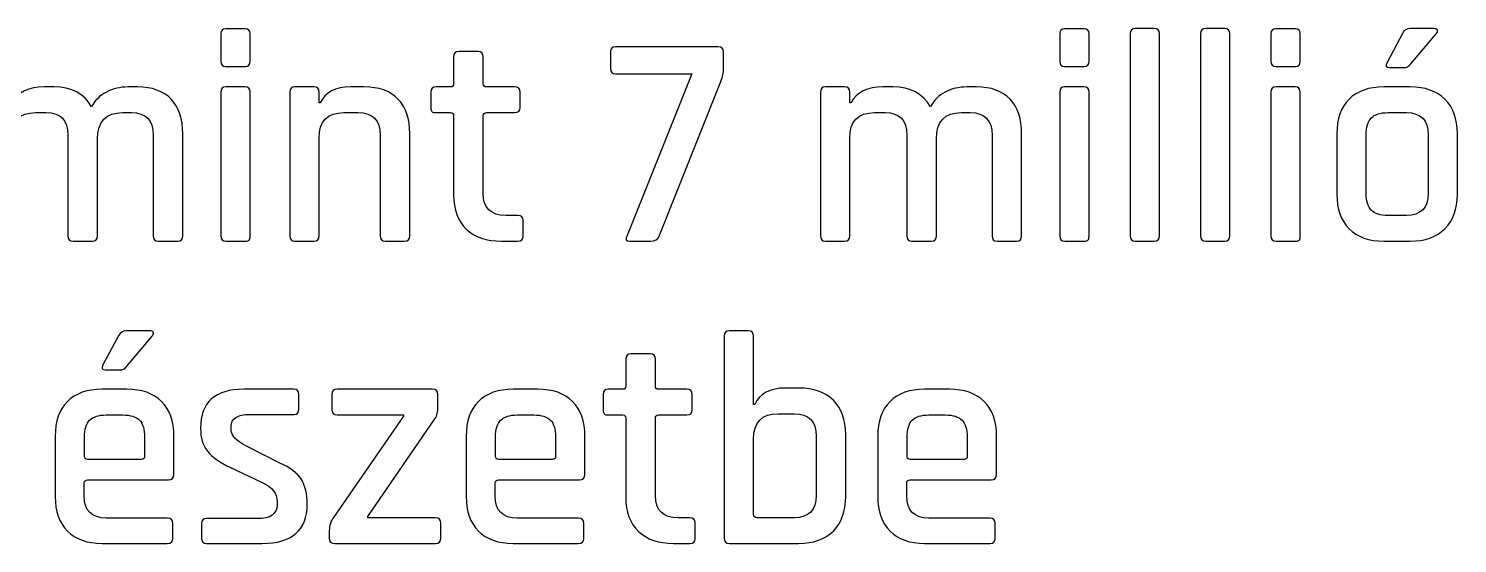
# Model space of a CAD drawing. Extents: x 5 to 177, y 88 to 167.
# Drawn here: x 155.71 to 177.39, y 113.15 to 120.96 of the extents above; entities that cross this region are included whole.
import ezdxf

# ---------------------------------------------------------------- set-up
doc = ezdxf.new("R2010")
doc.units = 0
doc.layers.add('Layer_1', color=7, linetype='CONTINUOUS')

msp = doc.modelspace()

# ---------------------------------------------------------------- linework, layer by layer
at = {"layer": 'Layer_1', "color": 7}
for points in [[(158.625424, 120.880102), (158.625424, 120.462834)], [(158.996944, 120.953415), (158.699287, 120.953415), (158.699287, 120.953415)], [(159.070257, 120.462834), (159.070257, 120.880102)], [(171.355743, 120.880102), (171.355743, 120.462834)], [(171.727261, 120.953415), (171.429604, 120.953415), (171.429604, 120.953415)], [(171.800574, 120.462834), (171.800574, 120.880102)], [(172.424547, 120.880102), (172.424547, 117.812039)], [(172.791659, 120.958376), (172.502822, 120.958376), (172.502822, 120.958376)], [(172.86938, 117.812039), (172.86938, 120.880102)], [(173.493354, 120.880102), (173.493354, 117.812039)], [(173.860466, 120.958376), (173.571628, 120.958376), (173.571628, 120.958376)], [(173.938187, 117.812039), (173.938187, 120.880102)], [(174.56216, 120.880102), (174.56216, 120.462834)], [(174.933681, 120.953415), (174.635473, 120.953415), (174.635473, 120.953415)], [(175.006993, 120.462834), (175.006993, 120.880102)], [(176.557009, 120.885064), (176.323295, 120.444644)], [(177.034362, 120.958376), (176.676073, 120.958376), (176.676073, 120.958376)], [(176.685442, 120.421491), (177.070743, 120.880102)], [(162.52858, 120.609457), (162.239743, 120.609457), (162.239743, 120.609457)], [(164.536659, 120.605048), (164.536659, 120.352589)], [(166.169357, 120.682769), (164.614931, 120.682769), (164.614931, 120.682769)], [(166.25204, 120.320619), (166.25204, 120.605048)], [(158.699287, 120.385112), (158.996944, 120.385112)], [(162.157063, 120.531735), (162.157063, 120.118875)], [(162.606301, 120.118875), (162.606301, 120.531735)], [(171.429604, 120.385112), (171.727261, 120.385112)], [(174.635473, 120.385112), (174.933681, 120.385112)], [(176.360226, 120.36637), (176.575201, 120.36637)], [(164.614931, 120.27046), (165.770828, 120.27046), (164.789115, 117.821409)], [(156.094797, 120.073124), (155.942659, 120.073124)], [(157.360386, 120.073124), (157.213763, 120.073124)], [(158.625424, 119.995403), (158.625424, 117.812039)], [(158.992536, 120.073124), (158.699287, 120.073124), (158.699287, 120.073124)], [(159.070257, 117.812039), (159.070257, 119.995403)], [(159.671631, 119.994853), (159.671631, 117.812039)], [(160.038742, 120.073124), (159.749355, 120.073124), (159.749355, 120.073124)], [(160.134653, 119.830038), (160.116464, 119.830038), (160.116464, 119.994853)], [(160.799419, 120.073124), (160.598225, 120.073124)], [(161.813105, 119.994853), (161.813105, 119.756728)], [(162.111312, 120.073124), (161.890826, 120.073124)], [(163.083105, 120.073124), (162.657014, 120.073124)], [(163.165784, 119.756728), (163.165784, 119.994853)], [(165.275285, 117.807631), (166.20188, 120.128245)], [(167.724336, 119.994853), (167.724336, 117.812039)], [(168.090895, 120.073124), (167.802058, 120.073124), (167.802058, 120.073124)], [(168.186806, 119.830038), (168.169167, 119.830038), (168.169167, 119.994853)], [(168.824563, 120.073124), (168.672978, 120.073124)], [(170.090702, 120.073124), (169.944079, 120.073124)], [(171.355743, 119.995403), (171.355743, 117.812039)], [(171.722852, 120.073124), (171.429604, 120.073124), (171.429604, 120.073124)], [(171.800574, 117.812039), (171.800574, 119.995403)], [(174.56216, 119.995403), (174.56216, 117.812039)], [(174.928719, 120.073124), (174.635473, 120.073124), (174.635473, 120.073124)], [(175.006993, 117.812039), (175.006993, 119.995403)], [(176.676073, 120.073124), (176.272582, 120.073124), (176.272582, 120.073124)], [(155.814779, 119.683415), (155.975183, 119.683415)], [(157.135491, 119.683415), (157.268333, 119.683415)], [(160.492392, 119.683415), (160.707917, 119.683415)], [(161.890826, 119.683415), (162.111312, 119.683415)], [(162.157063, 119.637114), (162.157063, 118.436015)], [(162.606301, 118.458616), (162.606301, 119.637114)], [(162.657014, 119.683415), (163.083105, 119.683415)], [(168.545095, 119.683415), (168.705499, 119.683415)], [(169.865257, 119.683415), (169.99865, 119.683415)], [(176.337076, 119.683415), (176.616541, 119.683415)], [(176.337076, 119.683415), (176.337076, 119.683415)], [(156.30536, 119.343868), (156.30536, 117.812039)], [(156.754601, 117.812039), (156.754601, 119.284336)], [(157.598511, 119.343868), (157.598511, 117.812039)], [(158.047752, 117.812039), (158.047752, 119.362057)], [(160.116464, 117.812039), (160.116464, 119.293706)], [(161.043056, 119.343868), (161.043056, 117.812039)], [(161.492297, 117.812039), (161.492297, 119.362057)], [(168.169167, 117.812039), (168.169167, 119.293706)], [(169.035676, 119.343868), (169.035676, 117.812039)], [(169.484918, 117.812039), (169.484918, 119.284336)], [(170.328827, 119.343868), (170.328827, 117.812039)], [(170.778068, 117.812039), (170.778068, 119.362057)], [(175.562065, 119.362057), (175.562065, 118.444835)], [(176.006895, 118.458616), (176.006895, 119.348276)], [(176.947271, 119.348276), (176.947271, 118.458616)], [(177.391548, 118.444835), (177.391548, 119.362057)], [(163.129406, 118.124027), (162.95026, 118.124027)], [(163.211535, 117.807631), (163.211535, 118.045756)], [(176.616541, 118.124027), (176.337076, 118.124027)], [(156.383081, 117.734318), (156.672469, 117.734318)], [(157.676232, 117.734318), (157.970031, 117.734318)], [(158.704249, 117.734318), (158.996944, 117.734318)], [(159.749355, 117.734318), (160.038742, 117.734318)], [(161.120226, 117.734318), (161.409614, 117.734318)], [(162.881908, 117.734318), (163.129406, 117.734318)], [(164.831008, 117.734318), (165.146855, 117.734318)], [(167.802058, 117.734318), (168.090895, 117.734318)], [(169.113398, 117.734318), (169.402785, 117.734318)], [(170.406548, 117.734318), (170.700347, 117.734318)], [(171.434015, 117.734318), (171.727261, 117.734318)], [(172.502822, 117.734318), (172.791659, 117.734318)], [(173.571628, 117.734318), (173.860466, 117.734318)], [(174.640435, 117.734318), (174.933681, 117.734318)], [(176.272582, 117.734318), (176.676073, 117.734318)], [(157.074306, 116.298952), (156.83563, 115.858533)], [(157.546698, 116.372265), (157.193369, 116.372265), (157.193369, 116.372265)], [(157.198328, 115.83538), (157.583076, 116.293991)], [(166.26527, 116.293991), (166.26527, 113.225928)], [(166.632379, 116.372265), (166.342991, 116.372265), (166.342991, 116.372265)], [(166.72829, 115.257708), (166.709547, 115.257708), (166.709547, 116.293991)], [(165.141893, 116.023345), (164.852505, 116.023345), (164.852505, 116.023345)], [(164.769823, 115.945624), (164.769823, 115.532764)], [(165.219614, 115.532764), (165.219614, 115.945624)], [(156.872562, 115.780259), (157.088086, 115.780259)], [(157.198328, 115.487013), (156.821849, 115.487013), (156.821849, 115.487013)], [(159.73447, 115.487013), (158.97269, 115.487013), (158.97269, 115.487013)], [(159.807783, 115.184395), (159.807783, 115.408742)], [(160.307734, 115.409292), (160.307734, 115.179986)], [(161.839563, 115.487013), (160.390417, 115.487013), (160.390417, 115.487013)], [(161.917284, 115.198176), (161.917284, 115.409292)], [(163.435329, 115.487013), (163.059401, 115.487013), (163.059401, 115.487013)], [(164.425864, 115.408742), (164.425864, 115.170617)], [(164.724072, 115.487013), (164.504136, 115.487013)], [(165.696415, 115.487013), (165.269774, 115.487013)], [(165.779097, 115.170617), (165.779097, 115.408742)], [(167.393056, 115.505202), (167.191862, 115.505202)], [(169.68115, 115.487013), (169.305221, 115.487013), (169.305221, 115.487013)], [(156.88634, 115.097304), (157.138246, 115.097304)], [(156.88634, 115.097304), (156.88634, 115.097304)], [(158.780316, 114.881779), (158.780316, 114.931939)], [(159.064743, 115.106123), (159.73447, 115.106123)], [(160.390417, 115.097304), (161.39473, 115.097304), (161.39473, 115.079115), (160.335296, 113.542324)], [(161.880352, 113.537916), (160.857847, 113.537916), (160.857847, 113.556105), (161.862714, 115.023991)], [(163.123894, 115.097304), (163.375797, 115.097304)], [(163.123894, 115.097304), (163.123894, 115.097304)], [(164.504136, 115.097304), (164.724072, 115.097304)], [(164.769823, 115.051002), (164.769823, 113.849904)], [(165.219614, 113.872505), (165.219614, 115.051002)], [(165.269774, 115.097304), (165.696415, 115.097304)], [(167.086029, 115.115493), (167.329115, 115.115493)], [(167.086029, 115.115493), (167.086029, 115.115493)], [(169.369715, 115.097304), (169.621618, 115.097304)], [(169.369715, 115.097304), (169.369715, 115.097304)], [(156.111332, 114.775946), (156.111332, 113.858724)], [(156.556162, 114.468919), (156.556162, 114.762165)], [(157.468423, 114.762165), (157.468423, 114.468919)], [(157.913807, 114.193862), (157.913807, 114.775946)], [(162.348884, 114.775946), (162.348884, 113.858724)], [(162.793714, 114.468919), (162.793714, 114.762165)], [(163.705977, 114.762165), (163.705977, 114.468919)], [(164.150808, 114.193312), (164.150808, 114.775946)], [(166.709547, 113.588075), (166.709547, 114.730195)], [(167.659293, 114.775946), (167.659293, 113.877463)], [(168.108534, 113.858724), (168.108534, 114.799097)], [(168.594704, 114.775946), (168.594704, 113.858724)], [(169.039534, 114.468919), (169.039534, 114.762165)], [(169.952348, 114.762165), (169.952348, 114.468919)], [(170.397178, 114.193312), (170.397178, 114.775946)], [(159.518945, 114.368047), (159.014033, 114.624912)], [(157.422675, 114.423168), (156.601914, 114.423168)], [(158.762127, 114.303554), (159.262078, 114.065429)], [(163.660226, 114.422618), (162.839465, 114.422618)], [(169.906047, 114.422618), (169.085285, 114.422618)], [(156.551201, 113.868093), (156.551201, 114.065429)], [(156.601914, 114.11118), (157.831124, 114.11118)], [(162.788755, 113.868093), (162.788755, 114.065429)], [(162.839465, 114.11118), (164.068675, 114.11118)], [(169.034576, 113.868093), (169.034576, 114.065429)], [(169.085285, 114.11118), (170.314496, 114.11118)], [(159.477603, 113.785411), (159.477603, 113.73029)], [(157.812382, 113.533508), (156.88634, 113.533508)], [(157.895064, 113.221519), (157.895064, 113.450825)], [(158.331075, 113.450825), (158.331075, 113.225928)], [(159.179395, 113.524135), (158.408799, 113.524135)], [(161.963585, 113.225928), (161.963585, 113.455233)], [(164.049936, 113.532954), (163.123894, 113.532954)], [(164.132618, 113.221519), (164.132618, 113.450825)], [(165.742716, 113.537916), (165.563573, 113.537916)], [(165.824848, 113.221519), (165.824848, 113.459644)], [(167.329115, 113.537916), (166.76026, 113.537916)], [(170.296307, 113.532954), (169.369715, 113.532954)], [(170.378436, 113.221519), (170.378436, 113.450825)], [(160.270802, 113.345542), (160.270802, 113.225928)], [(156.821849, 113.148207), (157.812382, 113.148207)], [(158.408799, 113.148207), (159.252708, 113.148207)], [(160.353485, 113.148207), (161.880352, 113.148207)], [(163.059401, 113.148207), (164.049936, 113.148207)], [(165.495221, 113.148207), (165.742716, 113.148207)], [(166.342991, 113.148207), (167.393056, 113.148207)], [(169.305221, 113.148207), (170.296307, 113.148207)]]:
    msp.add_lwpolyline(points, dxfattribs=at)
for points in [[(158.699287, 120.953415), (158.650251, 120.953415), (158.625424, 120.928788), (158.625424, 120.880102)], [(159.070257, 120.880102), (159.070257, 120.928788), (159.045628, 120.953415), (158.996944, 120.953415)], [(171.429604, 120.953415), (171.380568, 120.953415), (171.355743, 120.928788), (171.355743, 120.880102)], [(171.800574, 120.880102), (171.800574, 120.928788), (171.775944, 120.953415), (171.727261, 120.953415)], [(172.502822, 120.958376), (172.45061, 120.958376), (172.424547, 120.93196), (172.424547, 120.880102)], [(172.86938, 120.880102), (172.86938, 120.93196), (172.843517, 120.958376), (172.791659, 120.958376)], [(173.571628, 120.958376), (173.519417, 120.958376), (173.493354, 120.93196), (173.493354, 120.880102)], [(173.938187, 120.880102), (173.938187, 120.93196), (173.912324, 120.958376), (173.860466, 120.958376)], [(174.635473, 120.953415), (174.586437, 120.953415), (174.56216, 120.928788), (174.56216, 120.880102)], [(175.006993, 120.880102), (175.006993, 120.928788), (174.982364, 120.953415), (174.933681, 120.953415)], [(176.676073, 120.958376), (176.624214, 120.958376), (176.584525, 120.933747), (176.557009, 120.885064)], [(177.086728, 120.93743), (177.07932, 120.951188), (177.061879, 120.958376), (177.034362, 120.958376)], [(177.070743, 120.880102), (177.089088, 120.904444), (177.09449, 120.923672), (177.086728, 120.93743)], [(162.239743, 120.609457), (162.184709, 120.609457), (162.157063, 120.583594), (162.157063, 120.531735)], [(162.606301, 120.531735), (162.606301, 120.583594), (162.580439, 120.609457), (162.52858, 120.609457)], [(164.614931, 120.682769), (164.563072, 120.682769), (164.536659, 120.656907), (164.536659, 120.605048)], [(166.25204, 120.605048), (166.25204, 120.656907), (166.22439, 120.682769), (166.169357, 120.682769)], [(158.625424, 120.462834), (158.625424, 120.410623), (158.650251, 120.385112), (158.699287, 120.385112)], [(158.996944, 120.385112), (159.045628, 120.385112), (159.070257, 120.410623), (159.070257, 120.462834)], [(164.536659, 120.352589), (164.536659, 120.297556), (164.563072, 120.27046), (164.614931, 120.27046)], [(171.355743, 120.462834), (171.355743, 120.410623), (171.380568, 120.385112), (171.429604, 120.385112)], [(171.727261, 120.385112), (171.775944, 120.385112), (171.800574, 120.410623), (171.800574, 120.462834)], [(174.56216, 120.462834), (174.56216, 120.410623), (174.586437, 120.385112), (174.635473, 120.385112)], [(174.933681, 120.385112), (174.982364, 120.385112), (175.006993, 120.410623), (175.006993, 120.462834)], [(176.323295, 120.444644), (176.295778, 120.392433), (176.308015, 120.36637), (176.360226, 120.36637)], [(176.575201, 120.36637), (176.61824, 120.36637), (176.654751, 120.384802), (176.685442, 120.421491)], [(166.20188, 120.128245), (166.235394, 120.20762), (166.25204, 120.271583), (166.25204, 120.320619)], [(155.942659, 120.073124), (155.707357, 120.073124), (155.545036, 119.991963), (155.456489, 119.830038)], [(156.663099, 119.770506), (156.55021, 119.972295), (156.360791, 120.073124), (156.094797, 120.073124)], [(156.887994, 119.994853), (156.787099, 119.942994), (156.712135, 119.868225), (156.663099, 119.770506)], [(157.213763, 120.073124), (157.097346, 120.073124), (156.988535, 120.046711), (156.887994, 119.994853)], [(157.871363, 119.887366), (157.753535, 120.011191), (157.583341, 120.073124), (157.360386, 120.073124)], [(158.699287, 120.073124), (158.650251, 120.073124), (158.625424, 120.047261), (158.625424, 119.995403)], [(159.070257, 119.995403), (159.070257, 120.047261), (159.044394, 120.073124), (158.992536, 120.073124)], [(159.749355, 120.073124), (159.697143, 120.073124), (159.671631, 120.046711), (159.671631, 119.994853)], [(160.116464, 119.994853), (160.116464, 120.046711), (160.090248, 120.073124), (160.038742, 120.073124)], [(160.598225, 120.073124), (160.36257, 120.073124), (160.208031, 119.991963), (160.134653, 119.830038)], [(161.313151, 119.88957), (161.193912, 120.011984), (161.022727, 120.073124), (160.799419, 120.073124)], [(161.890826, 120.073124), (161.838967, 120.073124), (161.813105, 120.046711), (161.813105, 119.994853)], [(162.157063, 120.118875), (162.157063, 120.088184), (162.142003, 120.073124), (162.111312, 120.073124)], [(162.657014, 120.073124), (162.6235, 120.073124), (162.606301, 120.088184), (162.606301, 120.118875)], [(163.165784, 119.994853), (163.165784, 120.046711), (163.138138, 120.073124), (163.083105, 120.073124)], [(167.802058, 120.073124), (167.749847, 120.073124), (167.724336, 120.046711), (167.724336, 119.994853)], [(168.169167, 119.994853), (168.169167, 120.046711), (168.142401, 120.073124), (168.090895, 120.073124)], [(168.672978, 120.073124), (168.437676, 120.073124), (168.275353, 119.991963), (168.186806, 119.830038)], [(169.393416, 119.770506), (169.280527, 119.972295), (169.090557, 120.073124), (168.824563, 120.073124)], [(169.618313, 119.994853), (169.517418, 119.942994), (169.442452, 119.868225), (169.393416, 119.770506)], [(169.944079, 120.073124), (169.827662, 120.073124), (169.718855, 120.046711), (169.618313, 119.994853)], [(170.60168, 119.887366), (170.483852, 120.011191), (170.313658, 120.073124), (170.090702, 120.073124)], [(171.429604, 120.073124), (171.380568, 120.073124), (171.355743, 120.047261), (171.355743, 119.995403)], [(171.800574, 119.995403), (171.800574, 120.047261), (171.774711, 120.073124), (171.722852, 120.073124)], [(174.635473, 120.073124), (174.586437, 120.073124), (174.56216, 120.047261), (174.56216, 119.995403)], [(175.006993, 119.995403), (175.006993, 120.047261), (174.980577, 120.073124), (174.928719, 120.073124)], [(176.272582, 120.073124), (176.046452, 120.073124), (175.871652, 120.011191), (175.747827, 119.887366)], [(177.201381, 119.887366), (177.074381, 120.011191), (176.899381, 120.073124), (176.676073, 120.073124)], [(158.047752, 119.362057), (158.047752, 119.588187), (157.988838, 119.763188), (157.871363, 119.887366)], [(161.492297, 119.362057), (161.492297, 119.591362), (161.43239, 119.767156), (161.313151, 119.88957)], [(161.813105, 119.756728), (161.813105, 119.729211), (161.818153, 119.709786), (161.82909, 119.69885)], [(161.82909, 119.69885), (161.839673, 119.688266), (161.860487, 119.683415), (161.890826, 119.683415)], [(163.083105, 119.683415), (163.138138, 119.683415), (163.165784, 119.707692), (163.165784, 119.756728)], [(170.778068, 119.362057), (170.778068, 119.588187), (170.719155, 119.763188), (170.60168, 119.887366)], [(175.747827, 119.887366), (175.624002, 119.763541), (175.562065, 119.588187), (175.562065, 119.362057)], [(177.391548, 119.362057), (177.391548, 119.588187), (177.328381, 119.763541), (177.201381, 119.887366)], [(155.43885, 119.293706), (155.43885, 119.553703), (155.563954, 119.683415), (155.814779, 119.683415)], [(155.975183, 119.683415), (156.195316, 119.683415), (156.30536, 119.569998), (156.30536, 119.343868)], [(156.754601, 119.284336), (156.754601, 119.55033), (156.882197, 119.683415), (157.135491, 119.683415)], [(157.268333, 119.683415), (157.488467, 119.683415), (157.598511, 119.569998), (157.598511, 119.343868)], [(160.116464, 119.293706), (160.116464, 119.553703), (160.241567, 119.683415), (160.492392, 119.683415)], [(160.707917, 119.683415), (160.931225, 119.683415), (161.043056, 119.569998), (161.043056, 119.343868)], [(162.111312, 119.683415), (162.142003, 119.683415), (162.157063, 119.667805), (162.157063, 119.637114)], [(162.606301, 119.637114), (162.606301, 119.667805), (162.6235, 119.683415), (162.657014, 119.683415)], [(168.169167, 119.293706), (168.169167, 119.553703), (168.29427, 119.683415), (168.545095, 119.683415)], [(168.705499, 119.683415), (168.925632, 119.683415), (169.035676, 119.569998), (169.035676, 119.343868)], [(169.484918, 119.284336), (169.484918, 119.55033), (169.611963, 119.683415), (169.865257, 119.683415)], [(169.99865, 119.683415), (170.218783, 119.683415), (170.328827, 119.569998), (170.328827, 119.343868)], [(176.006895, 119.348276), (176.006895, 119.46434), (176.032758, 119.549667), (176.084619, 119.602936)], [(176.084619, 119.602936), (176.136828, 119.656559), (176.221012, 119.683415), (176.337076, 119.683415)], [(176.616541, 119.683415), (176.836674, 119.683415), (176.947271, 119.571232), (176.947271, 119.348276)], [(162.157063, 118.436015), (162.157063, 118.21306), (162.221223, 118.039736), (162.349987, 117.917322)], [(162.95026, 118.124027), (162.720954, 118.124027), (162.606301, 118.235307), (162.606301, 118.458616)], [(175.562065, 118.444835), (175.562065, 118.221526), (175.624002, 118.047519), (175.747827, 117.922283)], [(176.084619, 118.203952), (176.032758, 118.257575), (176.006895, 118.342199), (176.006895, 118.458616)], [(176.947271, 118.458616), (176.947271, 118.235307), (176.836674, 118.124027), (176.616541, 118.124027)], [(177.201381, 117.922283), (177.328381, 118.047519), (177.391548, 118.221526), (177.391548, 118.444835)], [(176.337076, 118.124027), (176.221012, 118.124027), (176.136828, 118.150683), (176.084619, 118.203952)], [(163.211535, 118.045756), (163.211535, 118.097614), (163.184086, 118.124027), (163.129406, 118.124027)], [(156.30536, 117.812039), (156.30536, 117.760181), (156.331223, 117.734318), (156.383081, 117.734318)], [(156.672469, 117.734318), (156.727502, 117.734318), (156.754601, 117.760181), (156.754601, 117.812039)], [(157.598511, 117.812039), (157.598511, 117.760181), (157.624374, 117.734318), (157.676232, 117.734318)], [(157.970031, 117.734318), (158.022242, 117.734318), (158.047752, 117.760181), (158.047752, 117.812039)], [(158.625424, 117.812039), (158.625424, 117.760181), (158.652038, 117.734318), (158.704249, 117.734318)], [(158.996944, 117.734318), (159.024461, 117.734318), (159.044239, 117.739719), (159.054823, 117.750303)], [(159.054823, 117.750303), (159.065406, 117.760886), (159.070257, 117.781347), (159.070257, 117.812039)], [(159.671631, 117.812039), (159.671633, 117.760181), (159.697143, 117.734318), (159.749355, 117.734318)], [(160.038742, 117.734318), (160.090248, 117.734318), (160.116464, 117.760181), (160.116464, 117.812039)], [(161.043056, 117.812039), (161.043056, 117.760181), (161.068368, 117.734318), (161.120226, 117.734318)], [(161.409614, 117.734318), (161.464648, 117.734318), (161.492297, 117.760181), (161.492297, 117.812039)], [(162.349987, 117.917322), (162.478045, 117.794908), (162.655425, 117.734318), (162.881908, 117.734318)], [(163.129406, 117.734318), (163.184086, 117.734318), (163.211535, 117.758594), (163.211535, 117.807631)], [(164.789115, 117.821409), (164.758424, 117.7632), (164.772447, 117.734318), (164.831008, 117.734318)], [(165.146855, 117.734318), (165.213882, 117.734318), (165.256941, 117.758594), (165.275285, 117.807631)], [(167.724336, 117.812039), (167.724336, 117.760181), (167.749847, 117.734318), (167.802058, 117.734318)], [(168.090895, 117.734318), (168.142401, 117.734318), (168.169167, 117.760181), (168.169167, 117.812039)], [(169.035676, 117.812039), (169.035676, 117.760181), (169.061539, 117.734318), (169.113398, 117.734318)], [(169.402785, 117.734318), (169.457819, 117.734318), (169.484918, 117.760181), (169.484918, 117.812039)], [(170.328827, 117.812039), (170.328827, 117.760181), (170.35469, 117.734318), (170.406548, 117.734318)], [(170.700347, 117.734318), (170.752558, 117.734318), (170.778068, 117.760181), (170.778068, 117.812039)], [(171.355743, 117.812039), (171.355743, 117.760181), (171.381804, 117.734318), (171.434015, 117.734318)], [(171.727261, 117.734318), (171.754777, 117.734318), (171.774556, 117.739719), (171.785139, 117.750303)], [(171.785139, 117.750303), (171.795722, 117.760886), (171.800574, 117.781347), (171.800574, 117.812039)], [(172.424547, 117.812039), (172.424547, 117.760181), (172.45061, 117.734318), (172.502822, 117.734318)], [(172.791659, 117.734318), (172.843517, 117.734318), (172.86938, 117.760181), (172.86938, 117.812039)], [(173.493354, 117.812039), (173.493354, 117.760181), (173.519417, 117.734318), (173.571628, 117.734318)], [(173.860466, 117.734318), (173.912324, 117.734318), (173.938187, 117.760181), (173.938187, 117.812039)], [(174.56216, 117.812039), (174.56216, 117.760181), (174.588224, 117.734318), (174.640435, 117.734318)], [(174.933681, 117.734318), (174.961197, 117.734318), (174.980425, 117.739719), (174.991008, 117.750303)], [(174.991008, 117.750303), (175.001592, 117.760886), (175.006993, 117.781347), (175.006993, 117.812039)], [(175.747827, 117.922283), (175.871652, 117.797047), (176.046452, 117.734318), (176.272582, 117.734318)], [(176.676073, 117.734318), (176.899381, 117.734318), (177.074381, 117.797047), (177.201381, 117.922283)], [(157.193369, 116.372265), (157.138336, 116.372265), (157.098647, 116.347636), (157.074306, 116.298952)], [(157.599064, 116.351319), (157.591656, 116.365077), (157.574214, 116.372265), (157.546698, 116.372265)], [(157.583076, 116.293991), (157.60142, 116.318335), (157.606825, 116.33756), (157.599064, 116.351319)], [(166.342991, 116.372265), (166.291133, 116.372265), (166.26527, 116.345849), (166.26527, 116.293991)], [(166.709547, 116.293991), (166.70955, 116.345852), (166.683885, 116.372265), (166.632379, 116.372265)], [(164.852505, 116.023345), (164.797472, 116.023345), (164.769823, 115.997483), (164.769823, 115.945624)], [(165.219614, 115.945624), (165.219614, 115.997483), (165.193751, 116.023345), (165.141893, 116.023345)], [(156.83563, 115.858533), (156.808114, 115.806322), (156.820351, 115.780259), (156.872562, 115.780259)], [(157.088086, 115.780259), (157.133948, 115.780259), (157.171164, 115.798691), (157.198328, 115.83538)], [(156.821849, 115.487013), (156.595719, 115.487013), (156.420916, 115.42508), (156.297091, 115.301255)], [(157.725291, 115.301255), (157.599702, 115.42508), (157.424459, 115.487013), (157.198328, 115.487013)], [(158.97269, 115.487013), (158.535599, 115.487013), (158.317297, 115.289966), (158.317297, 114.89556)], [(159.807783, 115.408742), (159.807783, 115.4606), (159.783506, 115.487013), (159.73447, 115.487013)], [(160.390417, 115.487013), (160.335383, 115.487013), (160.307734, 115.46115), (160.307734, 115.409292)], [(161.917284, 115.409292), (161.917284, 115.46115), (161.891421, 115.487013), (161.839563, 115.487013)], [(163.059401, 115.487013), (162.832917, 115.487013), (162.658117, 115.42508), (162.534645, 115.301255)], [(163.962842, 115.301255), (163.837253, 115.42508), (163.661812, 115.487013), (163.435329, 115.487013)], [(164.504136, 115.487013), (164.452277, 115.487013), (164.425864, 115.4606), (164.425864, 115.408742)], [(164.769823, 115.532764), (164.769823, 115.502073), (164.754763, 115.487013), (164.724072, 115.487013)], [(165.269774, 115.487013), (165.23626, 115.487013), (165.219614, 115.502073), (165.219614, 115.532764)], [(165.779097, 115.408742), (165.779097, 115.4606), (165.751448, 115.487013), (165.696415, 115.487013)], [(167.191862, 115.505202), (166.959029, 115.505202), (166.804842, 115.422808), (166.72829, 115.257708)], [(167.920568, 115.319444), (167.795332, 115.443269), (167.619539, 115.505202), (167.393056, 115.505202)], [(169.305221, 115.487013), (169.078738, 115.487013), (168.903938, 115.42508), (168.780466, 115.301255)], [(170.208662, 115.301255), (170.083074, 115.42508), (169.907633, 115.487013), (169.68115, 115.487013)], [(156.297091, 115.301255), (156.172913, 115.17743), (156.111332, 115.002076), (156.111332, 114.775946)], [(157.913807, 114.775946), (157.913807, 115.002076), (157.850527, 115.17743), (157.725291, 115.301255)], [(159.73447, 115.106123), (159.783506, 115.106123), (159.807783, 115.132536), (159.807783, 115.184395)], [(160.307734, 115.179986), (160.307734, 115.124953), (160.335383, 115.097304), (160.390417, 115.097304)], [(161.862714, 115.023991), (161.899402, 115.066677), (161.917284, 115.124798), (161.917284, 115.198176)], [(162.534645, 115.301255), (162.410467, 115.17743), (162.348884, 115.002429), (162.348884, 114.775946)], [(164.150808, 114.775946), (164.150808, 115.002429), (164.088078, 115.17743), (163.962842, 115.301255)], [(164.425864, 115.170617), (164.425864, 115.1431), (164.431464, 115.123675), (164.4424, 115.112739)], [(165.696415, 115.097304), (165.751448, 115.097304), (165.779097, 115.121581), (165.779097, 115.170617)], [(168.108534, 114.799097), (168.108534, 115.022405), (168.046157, 115.195972), (167.920568, 115.319444)], [(168.780466, 115.301255), (168.656288, 115.17743), (168.594704, 115.002429), (168.594704, 114.775946)], [(170.397178, 114.775946), (170.397178, 115.002429), (170.333899, 115.17743), (170.208662, 115.301255)], [(156.556162, 114.762165), (156.556162, 114.878229), (156.582025, 114.963556), (156.633884, 115.016825)], [(156.633884, 115.016825), (156.686095, 115.070448), (156.770276, 115.097304), (156.88634, 115.097304)], [(157.138246, 115.097304), (157.254662, 115.097304), (157.339044, 115.070448), (157.391255, 115.016825)], [(157.391255, 115.016825), (157.442761, 114.963556), (157.468423, 114.878229), (157.468423, 114.762165)], [(158.780316, 114.931939), (158.780316, 114.983797), (158.804593, 115.026065), (158.853629, 115.058168)], [(158.853629, 115.058168), (158.902665, 115.089918), (158.972668, 115.106123), (159.064743, 115.106123)], [(162.793714, 114.762165), (162.793714, 114.878582), (162.819227, 114.963203), (162.871438, 115.016825)], [(162.871438, 115.016825), (162.923296, 115.070095), (163.00783, 115.097304), (163.123894, 115.097304)], [(163.375797, 115.097304), (163.492214, 115.097304), (163.576398, 115.070095), (163.628256, 115.016825)], [(163.628256, 115.016825), (163.680115, 114.963203), (163.705977, 114.878582), (163.705977, 114.762165)], [(164.4424, 115.112739), (164.452983, 115.102155), (164.473797, 115.097304), (164.504136, 115.097304)], [(164.724072, 115.097304), (164.754763, 115.097304), (164.769823, 115.081694), (164.769823, 115.051002)], [(165.219614, 115.051002), (165.219614, 115.081694), (165.23626, 115.097304), (165.269774, 115.097304)], [(166.709547, 114.730195), (166.709547, 114.987017), (166.835204, 115.115493), (167.086029, 115.115493)], [(167.329115, 115.115493), (167.549249, 115.115493), (167.659293, 115.002076), (167.659293, 114.775946)], [(169.039534, 114.762165), (169.039534, 114.878582), (169.065047, 114.963203), (169.117258, 115.016825)], [(169.117258, 115.016825), (169.169117, 115.070095), (169.253651, 115.097304), (169.369715, 115.097304)], [(169.621618, 115.097304), (169.738034, 115.097304), (169.822218, 115.070095), (169.874077, 115.016825)], [(169.874077, 115.016825), (169.925935, 114.963203), (169.952348, 114.878582), (169.952348, 114.762165)], [(158.317297, 114.89556), (158.317297, 114.751627), (158.352374, 114.635187), (158.422577, 114.54664)], [(159.014033, 114.624912), (158.858458, 114.69829), (158.780316, 114.78406), (158.780316, 114.881779)], [(158.422577, 114.54664), (158.493133, 114.45774), (158.606199, 114.376932), (158.762127, 114.303554)], [(156.601914, 114.423168), (156.571222, 114.423168), (156.556162, 114.438227), (156.556162, 114.468919)], [(157.468423, 114.468919), (157.468423, 114.438227), (157.453014, 114.423168), (157.422675, 114.423168)], [(159.846919, 114.118345), (159.787299, 114.214301), (159.677695, 114.297492), (159.518945, 114.368047)], [(162.839465, 114.422618), (162.808773, 114.422618), (162.793714, 114.438227), (162.793714, 114.468919)], [(163.705977, 114.468919), (163.705977, 114.438227), (163.690565, 114.422618), (163.660226, 114.422618)], [(169.085285, 114.422618), (169.054594, 114.422618), (169.039534, 114.438227), (169.039534, 114.468919)], [(169.952348, 114.468919), (169.952348, 114.438227), (169.936386, 114.422618), (169.906047, 114.422618)], [(156.551201, 114.065429), (156.551201, 114.095768), (156.5684, 114.11118), (156.601914, 114.11118)], [(157.831124, 114.11118), (157.885805, 114.11118), (157.913807, 114.138829), (157.913807, 114.193862)], [(159.262078, 114.065429), (159.406011, 114.001223), (159.477603, 113.907472), (159.477603, 113.785411)], [(159.936214, 113.744071), (159.936217, 113.896824), (159.906538, 114.022037), (159.846919, 114.118345)], [(162.788755, 114.065429), (162.788755, 114.09612), (162.805598, 114.11118), (162.839465, 114.11118)], [(164.068675, 114.11118), (164.123709, 114.11118), (164.150808, 114.138279), (164.150808, 114.193312)], [(169.034576, 114.065429), (169.034576, 114.09612), (169.051419, 114.11118), (169.085285, 114.11118)], [(170.314496, 114.11118), (170.369529, 114.11118), (170.397178, 114.138279), (170.397178, 114.193312)], [(156.111332, 113.858724), (156.111332, 113.635415), (156.172913, 113.461408), (156.297091, 113.336172)], [(156.88634, 113.533508), (156.663032, 113.533508), (156.551201, 113.644785), (156.551201, 113.868093)], [(162.348884, 113.858724), (162.348884, 113.635768), (162.410467, 113.461408), (162.534645, 113.336172)], [(163.123894, 113.532954), (162.900586, 113.532954), (162.788755, 113.644785), (162.788755, 113.868093)], [(164.769823, 113.849904), (164.769823, 113.626949), (164.833983, 113.453625), (164.962747, 113.331211)], [(165.563573, 113.537916), (165.334267, 113.537916), (165.219614, 113.649196), (165.219614, 113.872505)], [(167.659293, 113.877463), (167.659293, 113.65098), (167.549249, 113.537916), (167.329115, 113.537916)], [(167.920568, 113.336172), (168.046157, 113.461408), (168.108534, 113.635415), (168.108534, 113.858724)], [(168.594704, 113.858724), (168.594704, 113.635768), (168.656288, 113.461408), (168.780466, 113.336172)], [(169.369715, 113.532954), (169.146406, 113.532954), (169.034576, 113.644785), (169.034576, 113.868093)], [(159.477603, 113.73029), (159.477603, 113.592707), (159.378009, 113.524135), (159.179395, 113.524135)], [(159.252708, 113.148207), (159.708497, 113.148207), (159.936214, 113.34649), (159.936214, 113.744071)], [(157.895064, 113.450825), (157.895064, 113.505858), (157.867415, 113.533508), (157.812382, 113.533508)], [(158.408799, 113.524135), (158.356941, 113.524135), (158.331075, 113.499861), (158.331075, 113.450825)], [(160.335296, 113.542324), (160.29261, 113.487294), (160.270802, 113.421742), (160.270802, 113.345542)], [(161.963585, 113.455233), (161.963585, 113.510267), (161.935739, 113.537916), (161.880352, 113.537916)], [(164.132618, 113.450825), (164.132618, 113.505858), (164.104969, 113.532954), (164.049936, 113.532954)], [(165.824848, 113.459644), (165.824848, 113.511503), (165.797397, 113.537916), (165.742716, 113.537916)], [(166.76026, 113.537916), (166.726746, 113.537916), (166.709547, 113.554209), (166.709547, 113.588075)], [(170.378436, 113.450825), (170.378439, 113.505858), (170.35134, 113.532954), (170.296307, 113.532954)], [(156.297091, 113.336172), (156.420916, 113.210936), (156.595719, 113.148207), (156.821849, 113.148207)], [(157.812382, 113.148207), (157.867415, 113.148207), (157.895064, 113.172483), (157.895064, 113.221519)], [(158.331075, 113.225928), (158.331075, 113.174069), (158.356941, 113.148207), (158.408799, 113.148207)], [(160.270802, 113.225928), (160.270802, 113.174069), (160.298452, 113.148207), (160.353485, 113.148207)], [(161.880352, 113.148207), (161.935739, 113.148207), (161.963585, 113.174069), (161.963585, 113.225928)], [(162.534645, 113.336172), (162.658117, 113.210936), (162.832917, 113.148207), (163.059401, 113.148207)], [(164.049936, 113.148207), (164.104969, 113.148207), (164.132618, 113.172836), (164.132618, 113.221519)], [(164.962747, 113.331211), (165.090805, 113.208797), (165.268738, 113.148207), (165.495221, 113.148207)], [(165.742716, 113.148207), (165.797397, 113.148207), (165.824848, 113.172483), (165.824848, 113.221519)], [(166.26527, 113.225928), (166.26527, 113.174069), (166.291133, 113.148207), (166.342991, 113.148207)], [(167.393056, 113.148207), (167.619539, 113.148207), (167.795332, 113.210936), (167.920568, 113.336172)], [(168.780466, 113.336172), (168.903938, 113.210936), (169.078738, 113.148207), (169.305221, 113.148207)], [(170.296307, 113.148207), (170.35134, 113.148207), (170.378436, 113.172836), (170.378436, 113.221519)]]:
    msp.add_open_spline(points, degree=3, dxfattribs=at)

doc.saveas('drawing.dxf')
